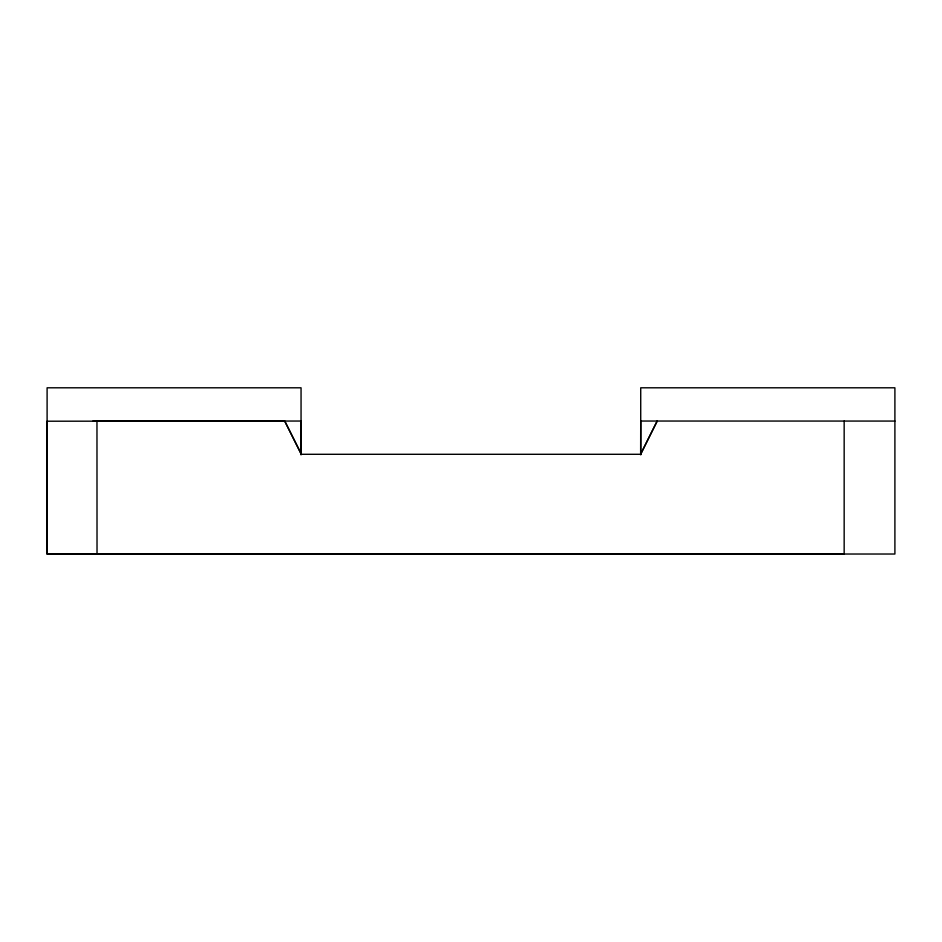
<?xml version="1.0" encoding="UTF-8"?>
<svg xmlns="http://www.w3.org/2000/svg" width="942" height="942" viewBox="0 0 942 942"><rect width="100%" height="100%" fill="white"/><g stroke="black" fill="none" stroke-linecap="round" stroke-linejoin="round"><path stroke-width="1.41" d="M844.162 421.086L844.162 554.026L47.159 554.202L47.1 421.215L301.051 421.039L301.252 454.291L640.642 454.291L640.725 421.039L894.9 421.074M640.642 454.291L657.186 421.062L640.56 454.291M141.83 554.073L140.982 554.073L148.283 554.073M190.001 554.084L190.849 554.084L183.549 554.084M92.622 421.239L284.814 421.239L301.44 454.291M301.051 454.868L301.051 387.798L47.1 387.798L47.1 554.026L894.9 554.026L894.9 387.798L640.725 387.798L640.725 454.868M300.616 453.008L284.814 421.239M96.967 421.215L97.026 554.202"/></g></svg>
